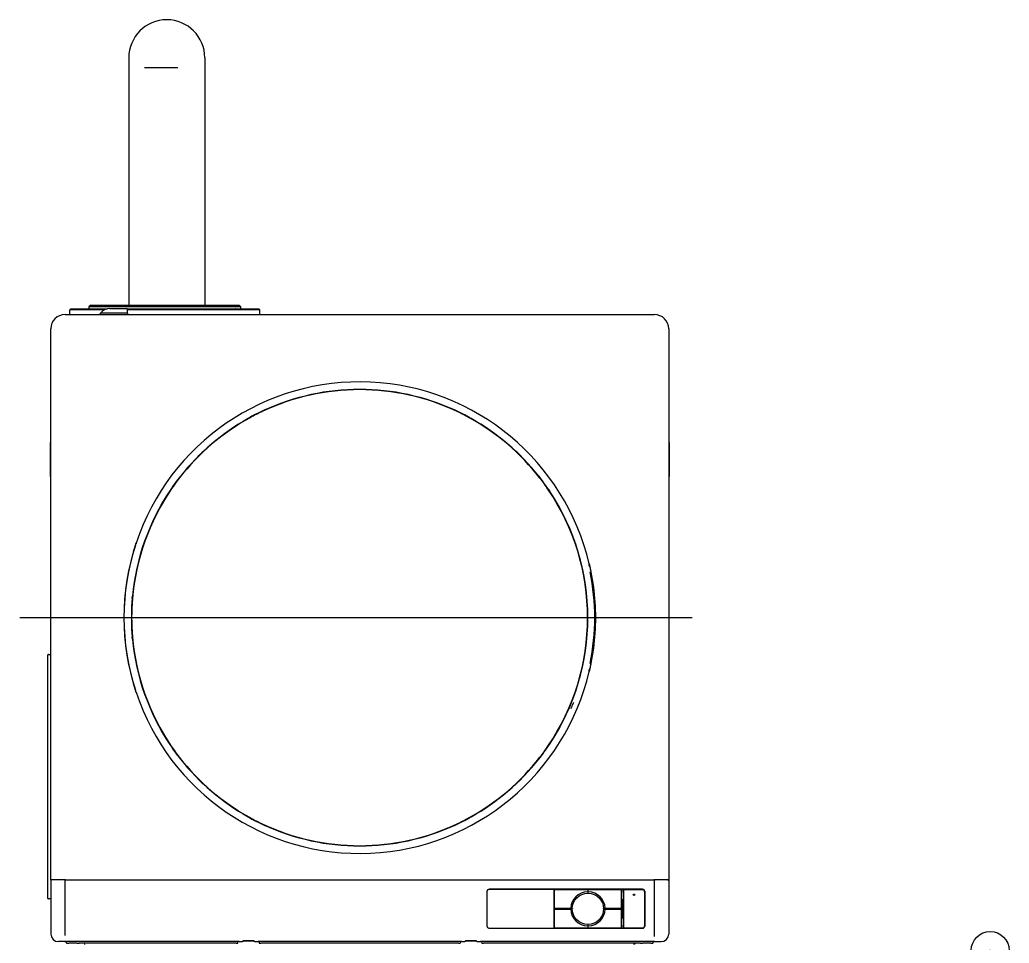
# Model space of a CAD drawing. Units: millimetres at full size, sheet at 1:50. Extents: x -31113 to 29332, y -20209 to 31249.
# Drawn here: x -25886 to -24845, y -4939 to -3968 of the extents above; entities that cross this region are included whole.
import ezdxf

# ---------------------------------------------------------------- set-up
doc = ezdxf.new("R2010")
doc.units = ezdxf.units.MM
doc.header["$LTSCALE"] = 50
doc.header["$PDMODE"] = 32
doc.header["$PDSIZE"] = 40
doc.layers.add('B-A_文字', color=7, linetype='Continuous', lineweight=25)
doc.layers.add('B-F_寸法・方位', color=7, linetype='Continuous', lineweight=25)

msp = doc.modelspace()

# ---------------------------------------------------------------- linework, layer by layer
at = {"layer": 'B-A_文字'}
for p, q in [((-25770.92, -4007.9), (-25770.92, -4267.9)), ((-25690.92, -4007.9), (-25690.92, -4267.9)), ((-25754.34, -4017.9), (-25719.41, -4017.9)), ((-25837.92, -4277.9), (-25217.92, -4277.9)), ((-25832.96, -4277.9), (-25832.92, -4272.9)), ((-25832.87, -4277.9), (-25832.92, -4272.9)), ((-25823.34, -4272.9), (-25832.48, -4272.9)), ((-25831.53, -4271.9), (-25822.39, -4271.9)), ((-25796.25, -4272.9), (-25823.34, -4272.9)), ((-25822.39, -4271.9), (-25793.48, -4271.9)), ((-25810.92, -4267.9), (-25812.92, -4269.9)), ((-25812.92, -4269.9), (-25812.92, -4270.76)), ((-25652.92, -4269.9), (-25812.92, -4269.9)), ((-25811.93, -4271.76), (-25807.36, -4271.8)), ((-25810.92, -4267.9), (-25654.92, -4267.9)), ((-25772.32, -4276.6), (-25800.56, -4276.6)), ((-25790.82, -4271.6), (-25773.32, -4271.6)), ((-25772.6, -4271.9), (-25643.45, -4271.9)), ((-25772.32, -4275.9), (-25772.32, -4272.6)), ((-25642.5, -4272.9), (-25772.32, -4272.9)), ((-25772.32, -4276.6), (-25772.32, -4275.9)), ((-25772.32, -4276.6), (-25772.32, -4277.9)), ((-25658.47, -4271.8), (-25653.91, -4271.76)), ((-25652.92, -4269.9), (-25654.92, -4267.9)), ((-25652.92, -4270.76), (-25652.92, -4269.9)), ((-25643.45, -4271.9), (-25634.3, -4271.9)), ((-25633.35, -4272.9), (-25642.5, -4272.9)), ((-25634.3, -4271.9), (-25633.92, -4271.9)), ((-25633.92, -4271.9), (-25632.92, -4272.9)), ((-25632.92, -4272.9), (-25633.35, -4272.9)), ((-25632.96, -4277.9), (-25632.92, -4272.9)), ((-25632.87, -4277.9), (-25632.92, -4272.9)), ((-25852.92, -4871.9), (-25852.92, -4292.9)), ((-25202.92, -4292.9), (-25202.92, -4871.9)), ((-25630.89, -4379.67), (-25630.88, -4379.71)), ((-25630.88, -4379.71), (-25630.49, -4379.88)), ((-25628.46, -4378.54), (-25628.43, -4378.61)), ((-25427.62, -4378.61), (-25427.59, -4378.54)), ((-25425.18, -4379.71), (-25425.57, -4379.88)), ((-25425.16, -4379.67), (-25425.18, -4379.71)), ((-25645.49, -4387.21), (-25645.45, -4387.28)), ((-25643.21, -4386.37), (-25643.12, -4385.95)), ((-25643.12, -4385.95), (-25643.14, -4385.91)), ((-25412.93, -4385.95), (-25412.91, -4385.91)), ((-25412.85, -4386.37), (-25412.93, -4385.95)), ((-25410.61, -4387.28), (-25410.56, -4387.21)), ((-25202.42, -4412.4), (-25202.42, -4416.4)), ((-25692.79, -4421.91), (-25698.16, -4427.14)), ((-25363.27, -4421.91), (-25357.89, -4427.14)), ((-25202.42, -4416.4), (-25202.42, -4444.4)), ((-25853.42, -4448.4), (-25853.42, -4444.4)), ((-25202.42, -4444.4), (-25202.42, -4448.4)), ((-25718.21, -4450.03), (-25718.18, -4450.05)), ((-25718.18, -4450.05), (-25717.75, -4450.03)), ((-25716.56, -4447.91), (-25716.49, -4447.96)), ((-25339.56, -4447.96), (-25339.49, -4447.91)), ((-25337.87, -4450.05), (-25338.3, -4450.03)), ((-25337.84, -4450.03), (-25337.87, -4450.05)), ((-25727.79, -4463.37), (-25727.72, -4463.42)), ((-25726.25, -4461.17), (-25726.29, -4461.14)), ((-25726.14, -4461.58), (-25726.25, -4461.17)), ((-25329.91, -4461.58), (-25329.8, -4461.17)), ((-25329.8, -4461.17), (-25329.76, -4461.14)), ((-25328.33, -4463.42), (-25328.26, -4463.37)), ((-25286.66, -4541.75), (-25286.66, -4541.63)), ((-25286.32, -4541.17), (-25286.33, -4541.11)), ((-25286.26, -4541.58), (-25286.26, -4541.56)), ((-25285.96, -4542.91), (-25285.8, -4543.49)), ((-25767.35, -4576.59), (-25767.06, -4576.59)), ((-25767.27, -4576.59), (-25767.05, -4574.15)), ((-25767.14, -4574.19), (-25767.05, -4574.15)), ((-25767.06, -4576.59), (-25766.98, -4576.51)), ((-25885.56, -4596.7), (-25178.22, -4596.7)), ((-25767.06, -4616.8), (-25767.35, -4616.8)), ((-25767.05, -4619.24), (-25767.27, -4616.8)), ((-25767.14, -4619.2), (-25767.05, -4619.24)), ((-25767.06, -4616.8), (-25766.98, -4616.88)), ((-25855.92, -4636.05), (-25855.92, -4635.9)), ((-25855.44, -4635.56), (-25852.92, -4635.42)), ((-25855.42, -4635.4), (-25852.92, -4635.4)), ((-25286.66, -4651.76), (-25286.65, -4651.62)), ((-25286.33, -4652.28), (-25286.32, -4652.23)), ((-25286.29, -4652), (-25286.32, -4652.23)), ((-25286.26, -4651.83), (-25286.26, -4651.81)), ((-25284.95, -4645.88), (-25285.01, -4646.19)), ((-25727.74, -4729.94), (-25727.79, -4730.02)), ((-25726.25, -4732.22), (-25726.29, -4732.25)), ((-25726.14, -4731.81), (-25726.25, -4732.22)), ((-25329.91, -4731.81), (-25329.8, -4732.22)), ((-25329.8, -4732.22), (-25329.76, -4732.25)), ((-25328.26, -4730.02), (-25328.33, -4729.98)), ((-25718.21, -4743.37), (-25718.18, -4743.34)), ((-25718.18, -4743.34), (-25717.75, -4743.36)), ((-25716.47, -4745.46), (-25716.56, -4745.48)), ((-25339.49, -4745.48), (-25339.56, -4745.43)), ((-25337.87, -4743.34), (-25338.3, -4743.36)), ((-25337.84, -4743.37), (-25337.87, -4743.34)), ((-25692.79, -4771.48), (-25698.16, -4766.25)), ((-25363.27, -4771.48), (-25357.89, -4766.25)), ((-25645.45, -4806.11), (-25645.49, -4806.18)), ((-25643.21, -4807.03), (-25643.12, -4807.45)), ((-25643.12, -4807.45), (-25643.14, -4807.48)), ((-25412.85, -4807.03), (-25412.93, -4807.45)), ((-25412.93, -4807.45), (-25412.91, -4807.48)), ((-25410.56, -4806.18), (-25410.61, -4806.11)), ((-25630.89, -4813.72), (-25630.88, -4813.68)), ((-25630.88, -4813.68), (-25630.49, -4813.51)), ((-25628.43, -4814.78), (-25628.46, -4814.86)), ((-25427.59, -4814.86), (-25427.62, -4814.78)), ((-25425.18, -4813.68), (-25425.57, -4813.51)), ((-25425.16, -4813.72), (-25425.18, -4813.68)), ((-25852.92, -4872.9), (-25852.92, -4871.9)), ((-25852.42, -4872.4), (-25852.92, -4872.9)), ((-25852.92, -4872.9), (-25852.92, -4929.4)), ((-25837.92, -4872.4), (-25852.42, -4872.4)), ((-25851.85, -4872.4), (-25852.21, -4872.4)), ((-25838.41, -4872.51), (-25851.85, -4872.4)), ((-25846.42, -4872.44), (-25846.42, -4872.4)), ((-25837.91, -4872.81), (-25837.93, -4872.93)), ((-25837.92, -4873.02), (-25837.92, -4873.01)), ((-25837.92, -4929.11), (-25837.92, -4873.02)), ((-25837.9, -4872.77), (-25837.91, -4872.81)), ((-25218.12, -4872.9), (-25837.72, -4872.9)), ((-25217.92, -4872.81), (-25217.93, -4872.77)), ((-25203.42, -4872.4), (-25217.92, -4872.4)), ((-25217.91, -4872.93), (-25217.92, -4872.81)), ((-25217.92, -4873.02), (-25217.92, -4873.01)), ((-25217.92, -4929.11), (-25217.92, -4873.02)), ((-25203.99, -4872.4), (-25217.42, -4872.51)), ((-25209.42, -4872.4), (-25209.42, -4872.44)), ((-25203.99, -4872.4), (-25203.62, -4872.4)), ((-25202.92, -4872.9), (-25203.42, -4872.4)), ((-25202.92, -4871.9), (-25202.92, -4872.9)), ((-25202.92, -4872.9), (-25202.92, -4929.4)), ((-25855.92, -4891.74), (-25855.92, -4891.25)), ((-25855.92, -4891.9), (-25855.92, -4891.74)), ((-25394.33, -4884.88), (-25394.33, -4920.9)), ((-25394.13, -4884.68), (-25394.13, -4921.1)), ((-25323.63, -4882.49), (-25391.94, -4882.49)), ((-25323.33, -4922.99), (-25323.33, -4882.79)), ((-25323.32, -4923.4), (-25323.32, -4882.38)), ((-25322.98, -4902.34), (-25322.98, -4882.99)), ((-25322.68, -4882.69), (-25288.34, -4882.69)), ((-25316.32, -4882.69), (-25316.32, -4882.39)), ((-25296.32, -4882.39), (-25296.32, -4882.69)), ((-25288.04, -4882.99), (-25288.04, -4884.6)), ((-25288.04, -4884.6), (-25288.04, -4886)), ((-25287.54, -4884.6), (-25287.54, -4882.99)), ((-25287.24, -4882.69), (-25252.91, -4882.69)), ((-25284.41, -4882.59), (-25286.82, -4882.59)), ((-25286.82, -4882.59), (-25286.82, -4882.69)), ((-25255.31, -4882.59), (-25283.06, -4882.59)), ((-25272.02, -4882.59), (-25272.02, -4882.49)), ((-25266.62, -4882.49), (-25266.34, -4882.4)), ((-25266.62, -4882.49), (-25266.62, -4882.59)), ((-25252.39, -4882.59), (-25253.96, -4882.59)), ((-25252.61, -4902.34), (-25252.61, -4882.99)), ((-25252.39, -4882.59), (-25252.39, -4882.94)), ((-25252.39, -4892.69), (-25252.39, -4882.94)), ((-25251.09, -4882.63), (-25252.09, -4882.63)), ((-25250.8, -4885.69), (-25250.8, -4892.69)), ((-25250.52, -4885.69), (-25250.8, -4885.69)), ((-25250.79, -4885.69), (-25250.79, -4882.93)), ((-25250.52, -4882.99), (-25250.52, -4922.79)), ((-25250.22, -4882.69), (-25230.48, -4882.69)), ((-25229.5, -4882.6), (-25229.5, -4882.74)), ((-25228.28, -4884.89), (-25228.28, -4920.89)), ((-25228.1, -4884.27), (-25228.1, -4884.64)), ((-25228.07, -4884.65), (-25228.07, -4921.12)), ((-25227.97, -4920.89), (-25227.97, -4884.89)), ((-25852.92, -4892.37), (-25855.44, -4892.24)), ((-25852.92, -4892.4), (-25855.42, -4892.4)), ((-25323.32, -4900.01), (-25322.98, -4900.01)), ((-25323.32, -4902.01), (-25322.98, -4902.01)), ((-25252.61, -4892.69), (-25252.39, -4892.69)), ((-25252.37, -4900.01), (-25252.61, -4900.01)), ((-25252.37, -4902.01), (-25252.61, -4902.01)), ((-25252.39, -4892.69), (-25252.37, -4892.69)), ((-25252.37, -4892.69), (-25252.37, -4913.09)), ((-25250.82, -4892.69), (-25250.8, -4892.69)), ((-25250.82, -4913.09), (-25250.82, -4892.69)), ((-25250.8, -4892.69), (-25250.52, -4892.69)), ((-25228.28, -4892.89), (-25228.07, -4892.89)), ((-25323.32, -4903.77), (-25322.98, -4903.77)), ((-25323.32, -4905.77), (-25322.98, -4905.77)), ((-25322.98, -4922.79), (-25322.98, -4903.44)), ((-25306.08, -4902.64), (-25322.68, -4902.64)), ((-25322.68, -4903.14), (-25306.08, -4903.14)), ((-25306.08, -4903.14), (-25304.68, -4903.14)), ((-25269.5, -4902.64), (-25270.9, -4902.64)), ((-25252.91, -4902.64), (-25269.5, -4902.64)), ((-25269.5, -4903.14), (-25252.91, -4903.14)), ((-25252.94, -4902.64), (-25252.94, -4903.14)), ((-25252.61, -4922.79), (-25252.61, -4903.44)), ((-25252.37, -4903.77), (-25252.61, -4903.77)), ((-25252.37, -4905.77), (-25252.61, -4905.77)), ((-25228.07, -4912.89), (-25228.28, -4912.89)), ((-25391.94, -4923.29), (-25323.63, -4923.29)), ((-25391.86, -4923.43), (-25230.52, -4923.43)), ((-25391.83, -4923.4), (-25323.32, -4923.4)), ((-25288.34, -4923.09), (-25322.68, -4923.09)), ((-25316.32, -4923.39), (-25316.32, -4923.09)), ((-25296.32, -4923.09), (-25296.32, -4923.39)), ((-25288.04, -4921.18), (-25288.04, -4922.79)), ((-25287.54, -4921.18), (-25287.54, -4919.78)), ((-25287.54, -4922.79), (-25287.54, -4921.18)), ((-25252.91, -4923.09), (-25287.24, -4923.09)), ((-25286.82, -4923.09), (-25286.82, -4923.19)), ((-25286.82, -4923.19), (-25284.41, -4923.19)), ((-25283.06, -4923.19), (-25255.31, -4923.19)), ((-25272.02, -4923.29), (-25272.29, -4923.38)), ((-25272.02, -4923.29), (-25272.02, -4923.19)), ((-25266.62, -4923.29), (-25272.02, -4923.29)), ((-25266.62, -4923.19), (-25266.62, -4923.29)), ((-25253.96, -4923.19), (-25252.39, -4923.19)), ((-25252.39, -4913.09), (-25252.61, -4913.09)), ((-25252.37, -4913.09), (-25252.39, -4913.09)), ((-25252.39, -4922.83), (-25252.39, -4913.09)), ((-25252.39, -4922.83), (-25252.39, -4923.19)), ((-25252.09, -4923.14), (-25251.09, -4923.14)), ((-25250.8, -4913.09), (-25250.82, -4913.09)), ((-25250.8, -4913.09), (-25250.8, -4920.09)), ((-25250.52, -4913.09), (-25250.8, -4913.09)), ((-25250.8, -4920.09), (-25250.52, -4920.09)), ((-25250.79, -4922.84), (-25250.79, -4920.09)), ((-25230.48, -4923.09), (-25250.22, -4923.09)), ((-25229.5, -4923.04), (-25229.5, -4923.17)), ((-25228.1, -4921.13), (-25228.1, -4921.51)), ((-25838.12, -4937.4), (-25844.92, -4937.4)), ((-25838.12, -4937.4), (-25838.03, -4937.32)), ((-25836.92, -4937.4), (-25838.12, -4937.4)), ((-25838.03, -4937.32), (-25837.95, -4937.03)), ((-25837.95, -4937.01), (-25837.95, -4936.96)), ((-25837.81, -4937.36), (-25836.14, -4937.39)), ((-25836.92, -4937.37), (-25836.92, -4937.4)), ((-25836.65, -4937.4), (-25836.92, -4937.4)), ((-25836.65, -4937.38), (-25836.62, -4938.19)), ((-25836.62, -4938.19), (-25836.53, -4938.99)), ((-25836.1, -4939.06), (-25836.53, -4938.99)), ((-25656.5, -4937.39), (-25836.13, -4937.39)), ((-25836.1, -4939.06), (-25834.1, -4939.08)), ((-25825.23, -4939.08), (-25834.1, -4939.08)), ((-25825.23, -4939.08), (-25823.24, -4939.06)), ((-25822.92, -4939.01), (-25823.24, -4939.06)), ((-25658.02, -4939.01), (-25822.92, -4939.01)), ((-25817.13, -4940.44), (-25817.65, -4939.01)), ((-25658.02, -4939.01), (-25656.53, -4939)), ((-25656.5, -4937.39), (-25656.13, -4937.22)), ((-25654.93, -4937.21), (-25656.43, -4937.24)), ((-25656.35, -4937.23), (-25656.35, -4937.23)), ((-25656.17, -4938.84), (-25656.15, -4938.82)), ((-25656.17, -4938.85), (-25656.17, -4938.84)), ((-25656.02, -4938.49), (-25656.01, -4937.89)), ((-25656.01, -4937.22), (-25656.01, -4937.89)), ((-25654.93, -4937.21), (-25651.83, -4937.21)), ((-25651.83, -4937.21), (-25651.33, -4937.2)), ((-25651.17, -4937.18), (-25650.92, -4937.09)), ((-25639.18, -4936.9), (-25650.66, -4936.9)), ((-25649.47, -4936.14), (-25640.37, -4936.14)), ((-25638.92, -4937.09), (-25638.66, -4937.18)), ((-25638.51, -4937.2), (-25638.01, -4937.21)), ((-25638.01, -4937.21), (-25634.91, -4937.21)), ((-25633.41, -4937.24), (-25634.91, -4937.21)), ((-25633.82, -4937.89), (-25633.83, -4937.22)), ((-25633.82, -4937.89), (-25633.81, -4938.49)), ((-25633.71, -4937.22), (-25633.33, -4937.39)), ((-25633.68, -4938.82), (-25633.67, -4938.84)), ((-25633.67, -4938.84), (-25633.66, -4938.85)), ((-25633.49, -4937.23), (-25633.49, -4937.23)), ((-25422.5, -4937.39), (-25633.33, -4937.39)), ((-25633.3, -4939), (-25631.81, -4939.01)), ((-25424.02, -4939.01), (-25631.81, -4939.01)), ((-25424.02, -4939.01), (-25422.53, -4939)), ((-25422.5, -4937.39), (-25422.13, -4937.22)), ((-25420.93, -4937.21), (-25422.43, -4937.24)), ((-25422.35, -4937.23), (-25422.35, -4937.23)), ((-25422.17, -4938.84), (-25422.15, -4938.82)), ((-25422.17, -4938.85), (-25422.17, -4938.84)), ((-25422.02, -4938.49), (-25422.01, -4937.89)), ((-25422.01, -4937.22), (-25422.01, -4937.89)), ((-25420.93, -4937.21), (-25417.83, -4937.21)), ((-25417.83, -4937.21), (-25417.33, -4937.2)), ((-25417.17, -4937.18), (-25416.92, -4937.09)), ((-25405.18, -4936.9), (-25416.66, -4936.9)), ((-25415.47, -4936.14), (-25406.37, -4936.14)), ((-25404.92, -4937.09), (-25404.66, -4937.18)), ((-25404.51, -4937.2), (-25404.01, -4937.21)), ((-25404.01, -4937.21), (-25400.91, -4937.21)), ((-25399.41, -4937.24), (-25400.91, -4937.21)), ((-25399.82, -4937.89), (-25399.83, -4937.22)), ((-25399.82, -4937.89), (-25399.81, -4938.49)), ((-25399.71, -4937.22), (-25399.33, -4937.39)), ((-25399.68, -4938.82), (-25399.67, -4938.84)), ((-25399.67, -4938.84), (-25399.66, -4938.85)), ((-25399.49, -4937.23), (-25399.49, -4937.23)), ((-25219.7, -4937.39), (-25399.33, -4937.39)), ((-25399.3, -4939), (-25397.81, -4939.01)), ((-25232.6, -4939.06), (-25230.6, -4939.08)), ((-25221.73, -4939.08), (-25230.6, -4939.08)), ((-25221.73, -4939.08), (-25219.74, -4939.06)), ((-25219.3, -4938.99), (-25219.74, -4939.06)), ((-25219.7, -4937.39), (-25218.02, -4937.36)), ((-25219.3, -4938.99), (-25219.22, -4938.19)), ((-25219.22, -4938.19), (-25219.19, -4937.38)), ((-25218.92, -4937.4), (-25219.19, -4937.4)), ((-25217.88, -4937.03), (-25217.81, -4937.32)), ((-25217.71, -4937.4), (-25217.81, -4937.32)), ((-25217.71, -4937.4), (-25210.92, -4937.4))]:
    msp.add_line(p, q, dxfattribs=at)
for points in [[(-25832.48, -4272.9), (-25832.92, -4272.9), (-25831.92, -4271.9), (-25831.53, -4271.9)], [(-25801.4, -4277.94), (-25801.08, -4277.38), (-25800.56, -4276.6)], [(-25800.56, -4276.6), (-25800.54, -4276.56), (-25800.51, -4276.53), (-25800.51, -4276.52), (-25800.48, -4276.48), (-25800.45, -4276.44), (-25800.41, -4276.39), (-25800.38, -4276.34), (-25800.34, -4276.3), (-25800.3, -4276.25), (-25800.27, -4276.2), (-25800.23, -4276.15), (-25800.19, -4276.11), (-25800.16, -4276.06), (-25800.12, -4276.02), (-25800.09, -4275.98), (-25800.05, -4275.94), (-25800.02, -4275.9)], [(-25628.43, -4378.61), (-25630.59, -4379.62), (-25630.76, -4379.7)], [(-25427.62, -4378.61), (-25425.46, -4379.62), (-25425.29, -4379.7)], [(-25643.17, -4386.03), (-25643.36, -4386.13), (-25645.45, -4387.28)], [(-25412.88, -4386.03), (-25412.69, -4386.13), (-25410.61, -4387.28)], [(-25853.42, -4444.4), (-25853.42, -4416.4), (-25853.42, -4412.4)], [(-25692.79, -4421.91), (-25693.28, -4422.38), (-25693.88, -4422.96), (-25694.54, -4423.59), (-25695.21, -4424.24), (-25695.9, -4424.9), (-25696.6, -4425.6), (-25697.35, -4426.34), (-25698.16, -4427.14)], [(-25357.89, -4427.14), (-25358.38, -4426.66), (-25358.96, -4426.08), (-25359.61, -4425.43), (-25360.28, -4424.78), (-25360.96, -4424.12), (-25361.68, -4423.43), (-25362.44, -4422.7), (-25363.27, -4421.91)], [(-25339.56, -4447.96), (-25338.09, -4449.84), (-25337.97, -4449.99)], [(-25329.78, -4461.26), (-25329.67, -4461.44), (-25328.33, -4463.42)], [(-25286.66, -4541.63), (-25286.55, -4541.28), (-25286.44, -4540.92)], [(-25286.44, -4540.92), (-25286.44, -4540.89), (-25286.44, -4540.86), (-25286.45, -4540.81), (-25286.46, -4540.76), (-25286.47, -4540.71), (-25286.48, -4540.65), (-25286.49, -4540.6), (-25286.5, -4540.54), (-25286.51, -4540.49), (-25286.52, -4540.44), (-25286.54, -4540.38), (-25286.55, -4540.32), (-25286.56, -4540.27), (-25286.57, -4540.21), (-25286.58, -4540.16), (-25286.6, -4540.11)], [(-25286.57, -4540.1), (-25286.55, -4540.17), (-25286.54, -4540.23), (-25286.52, -4540.3), (-25286.51, -4540.36), (-25286.49, -4540.43), (-25286.48, -4540.5), (-25286.46, -4540.57), (-25286.44, -4540.64), (-25286.43, -4540.71), (-25286.41, -4540.78), (-25286.4, -4540.85), (-25286.38, -4540.91), (-25286.37, -4540.98), (-25286.35, -4541.04), (-25286.34, -4541.1), (-25286.32, -4541.17)], [(-25286.33, -4541.12), (-25286.34, -4541.11), (-25286.34, -4541.1), (-25286.34, -4541.11), (-25286.33, -4541.11), (-25286.33, -4541.11)], [(-25286.21, -4542.04), (-25286.22, -4542.01), (-25286.23, -4541.98), (-25286.23, -4541.95), (-25286.24, -4541.92), (-25286.24, -4541.89), (-25286.25, -4541.86), (-25286.26, -4541.84), (-25286.26, -4541.81), (-25286.27, -4541.78), (-25286.27, -4541.76), (-25286.28, -4541.73), (-25286.28, -4541.71), (-25286.29, -4541.68), (-25286.3, -4541.66), (-25286.3, -4541.63), (-25286.31, -4541.61), (-25286.31, -4541.59), (-25286.32, -4541.56), (-25286.32, -4541.54), (-25286.32, -4541.52), (-25286.33, -4541.5), (-25286.33, -4541.49), (-25286.33, -4541.48), (-25286.34, -4541.47)], [(-25286.33, -4541.11), (-25286.33, -4541.12), (-25286.33, -4541.12), (-25286.33, -4541.13), (-25286.33, -4541.13), (-25286.33, -4541.14), (-25286.33, -4541.15), (-25286.33, -4541.16), (-25286.32, -4541.16), (-25286.32, -4541.17), (-25286.32, -4541.18), (-25286.32, -4541.19), (-25286.32, -4541.2), (-25286.32, -4541.21), (-25286.32, -4541.22), (-25286.32, -4541.23), (-25286.32, -4541.24)], [(-25286.32, -4541.17), (-25286.31, -4541.22), (-25286.31, -4541.28), (-25286.3, -4541.33), (-25286.29, -4541.38), (-25286.29, -4541.43), (-25286.3, -4541.48), (-25286.3, -4541.53), (-25286.31, -4541.57)], [(-25285.86, -4543.21), (-25285.91, -4543.01), (-25285.96, -4542.8), (-25286.01, -4542.59), (-25286.07, -4542.39), (-25286.13, -4542.22), (-25286.18, -4542.08), (-25286.2, -4542.04), (-25286.24, -4541.96), (-25286.31, -4541.84)], [(-25286.26, -4541.58), (-25286.24, -4541.67), (-25286.21, -4541.77), (-25286.17, -4541.9), (-25286.14, -4542.03), (-25286.1, -4542.18), (-25286.06, -4542.34), (-25286.02, -4542.5), (-25285.98, -4542.68), (-25285.94, -4542.86), (-25285.9, -4543.02), (-25285.88, -4543.13), (-25285.87, -4543.18)], [(-25285.8, -4543.49), (-25285.74, -4543.79), (-25285.67, -4544.06), (-25285.67, -4544.08), (-25285.61, -4544.37), (-25285.54, -4544.68), (-25285.48, -4544.99), (-25285.41, -4545.31), (-25285.34, -4545.64), (-25285.27, -4545.97), (-25285.2, -4546.29), (-25285.13, -4546.62), (-25285.07, -4546.94), (-25285, -4547.27), (-25284.94, -4547.59), (-25284.87, -4547.92), (-25284.8, -4548.25), (-25284.74, -4548.57)], [(-25284.74, -4548.57), (-25284.03, -4552.54), (-25283.35, -4556.52), (-25282.71, -4560.5), (-25282.12, -4564.5), (-25281.62, -4568.5), (-25281.19, -4572.51), (-25280.84, -4576.54), (-25280.55, -4580.56), (-25280.32, -4584.59), (-25280.16, -4588.63), (-25280.06, -4592.66), (-25280.03, -4596.7), (-25280.06, -4600.73), (-25280.16, -4604.77), (-25280.32, -4608.8), (-25280.55, -4612.83), (-25280.84, -4616.86), (-25281.19, -4620.88), (-25281.62, -4624.89), (-25282.12, -4628.9), (-25282.71, -4632.89), (-25283.35, -4636.87), (-25284.03, -4640.85), (-25284.74, -4644.83)], [(-25855.92, -4891.25), (-25855.92, -4636.54), (-25855.92, -4636.05)], [(-25286.44, -4652.47), (-25286.55, -4652.12), (-25286.66, -4651.76)], [(-25286.32, -4652.23), (-25286.34, -4652.29), (-25286.35, -4652.35), (-25286.37, -4652.41), (-25286.38, -4652.48), (-25286.4, -4652.55), (-25286.41, -4652.62), (-25286.43, -4652.69), (-25286.44, -4652.76), (-25286.46, -4652.83), (-25286.48, -4652.89), (-25286.49, -4652.96), (-25286.51, -4653.03), (-25286.52, -4653.1), (-25286.54, -4653.16), (-25286.55, -4653.22), (-25286.57, -4653.29)], [(-25286.54, -4653.05), (-25286.54, -4653.02), (-25286.53, -4652.98), (-25286.52, -4652.94), (-25286.51, -4652.9), (-25286.5, -4652.86), (-25286.49, -4652.81), (-25286.49, -4652.77), (-25286.48, -4652.73), (-25286.47, -4652.69), (-25286.46, -4652.65), (-25286.46, -4652.61), (-25286.45, -4652.58), (-25286.44, -4652.54), (-25286.44, -4652.52), (-25286.44, -4652.51), (-25286.44, -4652.49), (-25286.44, -4652.47)], [(-25286.33, -4651.9), (-25286.33, -4651.89), (-25286.32, -4651.85), (-25286.31, -4651.81), (-25286.3, -4651.77), (-25286.29, -4651.72), (-25286.28, -4651.67), (-25286.27, -4651.62), (-25286.26, -4651.57), (-25286.25, -4651.52), (-25286.24, -4651.47), (-25286.23, -4651.41), (-25286.21, -4651.36)], [(-25286.31, -4651.56), (-25286.25, -4651.44), (-25286.2, -4651.32), (-25286.14, -4651.17), (-25286.09, -4650.98), (-25286.03, -4650.75), (-25285.97, -4650.5), (-25285.91, -4650.26), (-25285.86, -4650.02)], [(-25286.29, -4652), (-25286.3, -4651.97), (-25286.3, -4651.93), (-25286.3, -4651.93), (-25286.3, -4651.9), (-25286.3, -4651.87), (-25286.3, -4651.85), (-25286.3, -4651.83), (-25286.31, -4651.81), (-25286.31, -4651.8)], [(-25285.87, -4650.22), (-25285.88, -4650.26), (-25285.9, -4650.38), (-25285.94, -4650.54), (-25285.98, -4650.71), (-25286.02, -4650.89), (-25286.06, -4651.06), (-25286.1, -4651.21), (-25286.13, -4651.33), (-25286.14, -4651.36), (-25286.17, -4651.5), (-25286.21, -4651.62), (-25286.24, -4651.73), (-25286.26, -4651.81)], [(-25284.74, -4644.83), (-25284.8, -4645.15), (-25284.87, -4645.47), (-25284.93, -4645.8), (-25285, -4646.12), (-25285.07, -4646.45), (-25285.13, -4646.78), (-25285.2, -4647.1), (-25285.27, -4647.43), (-25285.34, -4647.75), (-25285.41, -4648.08), (-25285.48, -4648.4), (-25285.54, -4648.72), (-25285.61, -4649.02), (-25285.67, -4649.32), (-25285.68, -4649.33), (-25285.74, -4649.61), (-25285.8, -4649.9)], [(-25305.86, -4692.51), (-25305.88, -4692.5), (-25305.91, -4692.49), (-25305.93, -4692.48)], [(-25303.18, -4686.04), (-25303.38, -4686.54), (-25303.56, -4686.99), (-25303.58, -4687.02), (-25303.77, -4687.51), (-25303.98, -4688.01), (-25304.19, -4688.53), (-25304.41, -4689.06), (-25304.63, -4689.6), (-25304.86, -4690.15), (-25305.09, -4690.7), (-25305.34, -4691.28), (-25305.35, -4691.31), (-25305.59, -4691.87), (-25305.86, -4692.51)], [(-25727.74, -4729.94), (-25726.4, -4731.93), (-25726.28, -4732.11)], [(-25718.09, -4743.38), (-25717.94, -4743.57), (-25716.47, -4745.46)], [(-25698.16, -4766.25), (-25697.68, -4766.73), (-25697.09, -4767.32), (-25696.44, -4767.96), (-25695.77, -4768.61), (-25695.09, -4769.28), (-25694.37, -4769.96), (-25693.61, -4770.69), (-25692.79, -4771.48)], [(-25363.27, -4771.48), (-25362.77, -4771.01), (-25362.17, -4770.44), (-25361.51, -4769.81), (-25360.84, -4769.16), (-25360.15, -4768.49), (-25359.45, -4767.79), (-25358.7, -4767.05), (-25357.89, -4766.25)], [(-25643.17, -4807.37), (-25643.36, -4807.27), (-25645.45, -4806.11)], [(-25412.88, -4807.37), (-25412.69, -4807.27), (-25410.61, -4806.11)], [(-25628.43, -4814.78), (-25630.59, -4813.77), (-25630.76, -4813.69)], [(-25427.62, -4814.78), (-25425.46, -4813.77), (-25425.29, -4813.69)], [(-25837.63, -4872.44), (-25837.92, -4872.44), (-25843.71, -4872.47)], [(-25838.41, -4872.51), (-25838.4, -4872.51), (-25838.39, -4872.51)], [(-25838.39, -4872.51), (-25838.36, -4872.52), (-25838.34, -4872.52), (-25838.32, -4872.52), (-25838.29, -4872.53), (-25838.27, -4872.53), (-25838.24, -4872.54), (-25838.22, -4872.55), (-25838.19, -4872.56), (-25838.18, -4872.57), (-25838.17, -4872.58), (-25838.15, -4872.59), (-25838.12, -4872.61), (-25838.1, -4872.62), (-25838.08, -4872.64), (-25838.06, -4872.66), (-25838.05, -4872.68), (-25838.03, -4872.7), (-25838.01, -4872.72), (-25838, -4872.74), (-25837.99, -4872.76), (-25837.97, -4872.78), (-25837.96, -4872.81), (-25837.95, -4872.83), (-25837.94, -4872.85), (-25837.94, -4872.87), (-25837.93, -4872.89), (-25837.93, -4872.92), (-25837.92, -4872.94), (-25837.92, -4872.96), (-25837.92, -4872.99), (-25837.92, -4873.01)], [(-25837.42, -4872.4), (-25837.73, -4872.5), (-25837.92, -4872.89)], [(-25217.92, -4872.89), (-25218.1, -4872.5), (-25218.41, -4872.4)], [(-25212.13, -4872.47), (-25217.92, -4872.44), (-25218.21, -4872.44)], [(-25217.45, -4872.51), (-25217.47, -4872.52), (-25217.49, -4872.52), (-25217.52, -4872.52), (-25217.54, -4872.53), (-25217.57, -4872.53), (-25217.59, -4872.54), (-25217.62, -4872.55), (-25217.64, -4872.56), (-25217.65, -4872.57), (-25217.66, -4872.58), (-25217.69, -4872.59), (-25217.71, -4872.61), (-25217.73, -4872.62), (-25217.75, -4872.64), (-25217.77, -4872.66), (-25217.79, -4872.68), (-25217.8, -4872.7), (-25217.82, -4872.72), (-25217.84, -4872.74), (-25217.85, -4872.76), (-25217.86, -4872.78), (-25217.87, -4872.81), (-25217.88, -4872.83), (-25217.89, -4872.85), (-25217.9, -4872.87), (-25217.9, -4872.89), (-25217.91, -4872.92), (-25217.91, -4872.94), (-25217.91, -4872.96), (-25217.91, -4872.99), (-25217.92, -4873.01)], [(-25217.42, -4872.51), (-25217.43, -4872.51), (-25217.45, -4872.51)], [(-25230.52, -4882.34), (-25391.86, -4882.34), (-25393.63, -4883.08), (-25394.36, -4884.84), (-25394.36, -4920.93)], [(-25323.32, -4882.38), (-25391.83, -4882.38), (-25393.59, -4883.11), (-25394.33, -4884.88)], [(-25391.94, -4882.49), (-25393.49, -4883.13), (-25394.13, -4884.68)], [(-25323.33, -4882.79), (-25323.42, -4882.58), (-25323.63, -4882.49)], [(-25266.62, -4882.49), (-25272.02, -4882.49), (-25272.29, -4882.4), (-25272.79, -4882.39), (-25323.32, -4882.39)], [(-25288.04, -4886), (-25288.04, -4886.03), (-25288.04, -4886.07), (-25288.05, -4886.1), (-25288.05, -4886.14), (-25288.05, -4886.17), (-25288.06, -4886.2), (-25288.06, -4886.23), (-25288.07, -4886.26), (-25288.08, -4886.29), (-25288.09, -4886.32), (-25288.1, -4886.35), (-25288.11, -4886.38), (-25288.12, -4886.41), (-25288.13, -4886.43), (-25288.15, -4886.46), (-25288.16, -4886.48), (-25288.18, -4886.5), (-25288.19, -4886.52), (-25288.2, -4886.53), (-25288.22, -4886.54), (-25288.24, -4886.56), (-25288.26, -4886.58), (-25288.29, -4886.59), (-25288.31, -4886.6), (-25288.33, -4886.6)], [(-25287.44, -4886.43), (-25287.46, -4886.39), (-25287.48, -4886.34), (-25287.5, -4886.29), (-25287.52, -4886.24), (-25287.53, -4886.18), (-25287.53, -4886.12), (-25287.53, -4886.12), (-25287.54, -4886.06), (-25287.54, -4886), (-25287.54, -4884.6)], [(-25230.52, -4882.39), (-25265.84, -4882.39), (-25266.34, -4882.4)], [(-25252.09, -4882.63), (-25252.31, -4882.72), (-25252.39, -4882.86)], [(-25250.79, -4882.93), (-25250.88, -4882.72), (-25251.09, -4882.63)], [(-25228.28, -4885.04), (-25228.26, -4885.05), (-25228.02, -4885.2)], [(-25304.08, -4902.34), (-25304.08, -4902.37), (-25304.09, -4902.39), (-25304.09, -4902.4), (-25304.11, -4902.43), (-25304.13, -4902.45), (-25304.15, -4902.48), (-25304.17, -4902.5), (-25304.2, -4902.52), (-25304.23, -4902.54), (-25304.26, -4902.55), (-25304.3, -4902.57), (-25304.33, -4902.58), (-25304.37, -4902.59), (-25304.4, -4902.6), (-25304.44, -4902.61), (-25304.48, -4902.62), (-25304.52, -4902.62), (-25304.56, -4902.63), (-25304.6, -4902.63), (-25304.64, -4902.64), (-25304.68, -4902.64), (-25306.08, -4902.64)], [(-25271.43, -4902.48), (-25271.45, -4902.46), (-25271.46, -4902.44), (-25271.48, -4902.41), (-25271.49, -4902.39), (-25271.5, -4902.37), (-25271.5, -4902.34)], [(-25270.9, -4902.64), (-25270.94, -4902.64), (-25270.97, -4902.63), (-25271, -4902.63), (-25271.04, -4902.63), (-25271.07, -4902.62), (-25271.1, -4902.62), (-25271.13, -4902.61), (-25271.16, -4902.61), (-25271.19, -4902.6), (-25271.22, -4902.59), (-25271.25, -4902.58), (-25271.28, -4902.57), (-25271.31, -4902.56), (-25271.33, -4902.54), (-25271.36, -4902.53), (-25271.38, -4902.52), (-25271.4, -4902.5), (-25271.43, -4902.48)], [(-25271.5, -4903.43), (-25271.49, -4903.4), (-25271.49, -4903.38), (-25271.48, -4903.37), (-25271.47, -4903.35), (-25271.45, -4903.32), (-25271.43, -4903.3), (-25271.4, -4903.28), (-25271.38, -4903.26), (-25271.35, -4903.24), (-25271.31, -4903.22), (-25271.28, -4903.21), (-25271.25, -4903.19), (-25271.21, -4903.18), (-25271.17, -4903.17), (-25271.14, -4903.16), (-25271.1, -4903.16), (-25271.06, -4903.15), (-25271.02, -4903.15), (-25270.98, -4903.14), (-25270.94, -4903.14), (-25270.9, -4903.14), (-25269.5, -4903.14)], [(-25394.36, -4920.93), (-25393.63, -4922.7), (-25391.86, -4923.43)], [(-25394.33, -4920.9), (-25393.59, -4922.66), (-25391.83, -4923.4)], [(-25394.13, -4921.1), (-25393.49, -4922.65), (-25391.94, -4923.29)], [(-25323.63, -4923.29), (-25323.42, -4923.2), (-25323.33, -4922.99)], [(-25323.32, -4923.39), (-25272.79, -4923.39), (-25272.29, -4923.38)], [(-25288.33, -4919.18), (-25288.3, -4919.18), (-25288.28, -4919.19), (-25288.27, -4919.19), (-25288.25, -4919.21), (-25288.22, -4919.23), (-25288.2, -4919.25), (-25288.18, -4919.27), (-25288.16, -4919.3), (-25288.14, -4919.33), (-25288.12, -4919.36), (-25288.11, -4919.4), (-25288.09, -4919.43), (-25288.08, -4919.47), (-25288.07, -4919.5), (-25288.06, -4919.54), (-25288.06, -4919.58), (-25288.05, -4919.62), (-25288.05, -4919.66), (-25288.04, -4919.7), (-25288.04, -4919.74), (-25288.04, -4919.78), (-25288.04, -4921.18)], [(-25287.54, -4919.78), (-25287.54, -4919.72), (-25287.53, -4919.66), (-25287.53, -4919.66), (-25287.53, -4919.6), (-25287.52, -4919.55), (-25287.51, -4919.5), (-25287.49, -4919.46), (-25287.47, -4919.41), (-25287.46, -4919.38)], [(-25266.62, -4923.29), (-25266.34, -4923.38), (-25265.84, -4923.39), (-25230.52, -4923.39)], [(-25252.39, -4922.92), (-25252.31, -4923.05), (-25252.09, -4923.14)], [(-25251.09, -4923.14), (-25250.88, -4923.05), (-25250.79, -4922.84)], [(-25228.02, -4920.58), (-25228.26, -4920.73), (-25228.28, -4920.74)], [(-25852.92, -4929.4), (-25852.31, -4932.46), (-25850.57, -4935.05), (-25847.98, -4936.79), (-25844.92, -4937.4)], [(-25837.92, -4931.12), (-25837.92, -4930.96), (-25837.92, -4930.75), (-25837.92, -4930.51), (-25837.92, -4930.26), (-25837.92, -4930), (-25837.92, -4929.73), (-25837.92, -4929.43), (-25837.92, -4929.11)], [(-25217.91, -4932.02), (-25217.91, -4931.68), (-25217.91, -4931.33), (-25217.92, -4930.98), (-25217.92, -4930.62), (-25217.92, -4930.25), (-25217.92, -4929.88), (-25217.92, -4929.5), (-25217.92, -4929.11)], [(-25210.92, -4937.4), (-25207.85, -4936.79), (-25205.26, -4935.05), (-25203.53, -4932.46), (-25202.92, -4929.4)], [(-25838, -4937.22), (-25837.99, -4937.25), (-25837.97, -4937.28), (-25837.81, -4937.36)], [(-25837.95, -4937.03), (-25837.95, -4937.03), (-25837.95, -4937.01)], [(-25656.53, -4939), (-25656.48, -4938.99), (-25656.42, -4938.98), (-25656.37, -4938.97), (-25656.32, -4938.95), (-25656.28, -4938.93), (-25656.25, -4938.9), (-25656.22, -4938.87), (-25656.19, -4938.83)], [(-25651.17, -4937.18), (-25651.23, -4937.19), (-25651.33, -4937.2)], [(-25650.92, -4937.09), (-25650.98, -4937.11), (-25651.08, -4937.12)], [(-25650.92, -4937.09), (-25650.87, -4937.07), (-25650.83, -4937.05), (-25650.78, -4937.02), (-25650.74, -4936.99), (-25650.71, -4936.96), (-25650.68, -4936.93), (-25650.65, -4936.9), (-25650.63, -4936.86), (-25650.61, -4936.83), (-25650.59, -4936.79), (-25650.57, -4936.75), (-25650.55, -4936.71), (-25650.54, -4936.67), (-25650.53, -4936.63), (-25650.52, -4936.59), (-25650.51, -4936.54), (-25650.5, -4936.5), (-25650.49, -4936.45), (-25650.48, -4936.4), (-25650.47, -4936.35)], [(-25650.51, -4936.45), (-25650.5, -4936.45), (-25650.47, -4936.42), (-25650.44, -4936.4), (-25650.4, -4936.37), (-25650.36, -4936.35), (-25650.32, -4936.33), (-25650.27, -4936.31), (-25650.23, -4936.29), (-25650.18, -4936.27), (-25650.13, -4936.25), (-25650.08, -4936.24), (-25650.03, -4936.22), (-25649.99, -4936.21), (-25649.94, -4936.19), (-25649.89, -4936.18), (-25649.84, -4936.17), (-25649.79, -4936.17), (-25649.74, -4936.16), (-25649.69, -4936.16), (-25649.65, -4936.15), (-25649.6, -4936.15), (-25649.55, -4936.15), (-25649.51, -4936.15), (-25649.47, -4936.15)], [(-25640.37, -4936.15), (-25640.33, -4936.15), (-25640.28, -4936.15), (-25640.24, -4936.15), (-25640.19, -4936.15), (-25640.14, -4936.15), (-25640.1, -4936.16), (-25640.05, -4936.17), (-25640, -4936.17), (-25639.95, -4936.18), (-25639.9, -4936.19), (-25639.85, -4936.21), (-25639.81, -4936.22), (-25639.76, -4936.24), (-25639.71, -4936.25), (-25639.66, -4936.27), (-25639.61, -4936.29), (-25639.56, -4936.31), (-25639.52, -4936.33), (-25639.47, -4936.35), (-25639.43, -4936.38), (-25639.39, -4936.4), (-25639.36, -4936.43), (-25639.33, -4936.46), (-25639.32, -4936.46)], [(-25639.36, -4936.35), (-25639.35, -4936.4), (-25639.35, -4936.44), (-25639.34, -4936.49), (-25639.33, -4936.54), (-25639.32, -4936.59), (-25639.31, -4936.63), (-25639.29, -4936.67), (-25639.28, -4936.71), (-25639.27, -4936.75), (-25639.25, -4936.79), (-25639.23, -4936.83), (-25639.2, -4936.87), (-25639.17, -4936.91), (-25639.14, -4936.94), (-25639.11, -4936.98), (-25639.07, -4937.01), (-25639.03, -4937.04), (-25638.99, -4937.06), (-25638.95, -4937.08), (-25638.92, -4937.09)], [(-25638.92, -4937.09), (-25638.86, -4937.11), (-25638.76, -4937.12)], [(-25638.66, -4937.18), (-25638.6, -4937.19), (-25638.51, -4937.2)], [(-25633.64, -4938.83), (-25633.61, -4938.87), (-25633.58, -4938.9), (-25633.55, -4938.93), (-25633.51, -4938.95), (-25633.46, -4938.97), (-25633.41, -4938.98), (-25633.36, -4938.99), (-25633.3, -4939)], [(-25422.53, -4939), (-25422.48, -4938.99), (-25422.42, -4938.98), (-25422.37, -4938.97), (-25422.32, -4938.95), (-25422.28, -4938.93), (-25422.25, -4938.9), (-25422.22, -4938.87), (-25422.19, -4938.83)], [(-25417.17, -4937.18), (-25417.23, -4937.19), (-25417.33, -4937.2)], [(-25416.92, -4937.09), (-25416.98, -4937.11), (-25417.08, -4937.12)], [(-25416.92, -4937.09), (-25416.87, -4937.07), (-25416.83, -4937.05), (-25416.78, -4937.02), (-25416.74, -4936.99), (-25416.71, -4936.96), (-25416.68, -4936.93), (-25416.65, -4936.9), (-25416.63, -4936.86), (-25416.61, -4936.83), (-25416.59, -4936.79), (-25416.57, -4936.75), (-25416.55, -4936.71), (-25416.54, -4936.67), (-25416.53, -4936.63), (-25416.52, -4936.59), (-25416.51, -4936.54), (-25416.5, -4936.5), (-25416.49, -4936.45), (-25416.48, -4936.4), (-25416.47, -4936.35)], [(-25416.51, -4936.45), (-25416.5, -4936.45), (-25416.47, -4936.42), (-25416.44, -4936.4), (-25416.4, -4936.37), (-25416.36, -4936.35), (-25416.32, -4936.33), (-25416.27, -4936.31), (-25416.23, -4936.29), (-25416.18, -4936.27), (-25416.13, -4936.25), (-25416.08, -4936.24), (-25416.03, -4936.22), (-25415.99, -4936.21), (-25415.94, -4936.19), (-25415.89, -4936.18), (-25415.84, -4936.17), (-25415.79, -4936.17), (-25415.74, -4936.16), (-25415.69, -4936.16), (-25415.65, -4936.15), (-25415.6, -4936.15), (-25415.55, -4936.15), (-25415.51, -4936.15), (-25415.47, -4936.15)], [(-25406.37, -4936.15), (-25406.33, -4936.15), (-25406.28, -4936.15), (-25406.24, -4936.15), (-25406.19, -4936.15), (-25406.14, -4936.15), (-25406.1, -4936.16), (-25406.05, -4936.17), (-25406, -4936.17), (-25405.95, -4936.18), (-25405.9, -4936.19), (-25405.85, -4936.21), (-25405.81, -4936.22), (-25405.76, -4936.24), (-25405.71, -4936.25), (-25405.66, -4936.27), (-25405.61, -4936.29), (-25405.56, -4936.31), (-25405.52, -4936.33), (-25405.47, -4936.35), (-25405.43, -4936.38), (-25405.39, -4936.4), (-25405.36, -4936.43), (-25405.33, -4936.46), (-25405.32, -4936.46)], [(-25405.36, -4936.35), (-25405.35, -4936.4), (-25405.35, -4936.44), (-25405.34, -4936.49), (-25405.33, -4936.54), (-25405.32, -4936.59), (-25405.31, -4936.63), (-25405.29, -4936.67), (-25405.28, -4936.71), (-25405.27, -4936.75), (-25405.25, -4936.79), (-25405.23, -4936.83), (-25405.2, -4936.87), (-25405.17, -4936.91), (-25405.14, -4936.94), (-25405.11, -4936.98), (-25405.07, -4937.01), (-25405.03, -4937.04), (-25404.99, -4937.06), (-25404.95, -4937.08), (-25404.92, -4937.09)], [(-25404.92, -4937.09), (-25404.86, -4937.11), (-25404.76, -4937.12)], [(-25404.66, -4937.18), (-25404.6, -4937.19), (-25404.51, -4937.2)], [(-25399.64, -4938.83), (-25399.61, -4938.87), (-25399.58, -4938.9), (-25399.55, -4938.93), (-25399.51, -4938.95), (-25399.46, -4938.97), (-25399.41, -4938.98), (-25399.36, -4938.99), (-25399.3, -4939)], [(-25232.6, -4939.06), (-25232.92, -4939.01), (-25397.81, -4939.01)], [(-25240, -4939.9), (-25239.79, -4939.88), (-25239.58, -4939.86), (-25239.38, -4939.83), (-25239.17, -4939.79), (-25238.97, -4939.74), (-25238.8, -4939.68), (-25238.77, -4939.67), (-25238.58, -4939.59), (-25238.4, -4939.49), (-25238.23, -4939.38), (-25238.07, -4939.26), (-25237.92, -4939.13), (-25237.77, -4939.01)], [(-25217.71, -4937.4), (-25218.92, -4937.4), (-25218.92, -4937.37)], [(-25218.02, -4937.36), (-25217.86, -4937.28), (-25217.85, -4937.25), (-25217.83, -4937.22)], [(-25217.88, -4937.03), (-25217.88, -4937.03), (-25217.88, -4937.01), (-25217.88, -4936.96)]]:
    msp.add_lwpolyline(points, dxfattribs=at)
for centre, radius in [((-25287.82, -4902.89), 16.5), ((-25239.4, -4888.09), 0.75)]:
    msp.add_circle(centre, radius, dxfattribs=at)
for centre, radius, start, end in [((-25837.92, -4292.9), 15, 90, 180), ((-25811.92, -4270.76), 1, 180, 269.5), ((-25807.19, -4271.9), 0.2, 151.3546, 180), ((-25790.82, -4283.6), 12, 90, 140.09326), ((-25773.32, -4272.6), 1, 0, 90), ((-25658.65, -4271.9), 0.2, 0, 28.6454), ((-25653.92, -4270.76), 1, 270.5, 360), ((-25217.92, -4292.9), 15, 360, 90), ((-25528.03, -4596.7), 248, 13.19076, 161.54262), ((-25528.03, -4596.7), 239.8, 64.70571, 115.29429), ((-25528.03, -4596.7), 240.09, 65.27967, 114.72033), ((-25528.03, -4596.7), 240.17, 114.72033, 119.27967), ((-25528.03, -4596.7), 239.8, 115.29429, 118.70571), ((-25528.03, -4596.7), 240.13, 115.36054, 118.63946), ((-25528.03, -4596.7), 240.17, 60.72033, 65.27967), ((-25528.03, -4596.7), 239.8, 61.29429, 64.70571), ((-25528.03, -4596.7), 240.13, 61.36054, 64.63946), ((-25528.03, -4596.7), 239.8, 118.70571, 142.29429), ((-25528.03, -4596.7), 240.09, 119.27967, 141.72033), ((-25528.03, -4596.7), 239.8, 37.70571, 61.29429), ((-25528.03, -4596.7), 240.09, 38.27967, 60.72033), ((-25852.42, -4412.4), 1, 120, 180), ((-25203.42, -4412.4), 1, 0, 60), ((-25852.42, -4448.4), 1, 180, 240), ((-25528.03, -4596.7), 240.17, 141.72033, 146.27967), ((-25528.03, -4596.7), 240.13, 142.36054, 145.63946), ((-25528.03, -4596.7), 239.8, 142.29429, 145.70571), ((-25528.03, -4596.7), 240.17, 33.72033, 38.27967), ((-25528.03, -4596.7), 239.8, 34.29429, 37.70571), ((-25528.03, -4596.7), 240.13, 34.36054, 37.63946), ((-25203.42, -4448.4), 1, 300, 360), ((-25528.03, -4596.7), 240.09, 146.27967, 174.61257), ((-25528.03, -4596.7), 239.8, 145.70571, 175.17214), ((-25528.03, -4596.7), 239.8, 325.70571, 34.29429), ((-25528.03, -4596.7), 240.09, 326.27967, 33.72033), ((-25528.03, -4596.7), 247.99, 162.07706, 197.92294), ((-25528.03, -4596.7), 247.98, 162.07425, 197.92575), ((-25528.03, -4596.7), 247.97, 161.59525, 198.40475), ((-25762.32, -4518.5), 1, 161.54262, 222.74673), ((-25528.03, -4596.7), 247.34, 348.79111, 11.20889), ((-25528.03, -4596.7), 240.17, 174.62256, 185.37744), ((-25528.03, -4596.7), 239.88, 175.1923, 184.8077), ((-25528.03, -4596.7), 240.09, 185.38743, 213.71033), ((-25528.03, -4596.7), 239.8, 184.82786, 214.29429), ((-25855.42, -4635.9), 0.5, 90, 180), ((-25855.42, -4636.05), 0.5, 93, 180), ((-25528.03, -4596.7), 248, 348.56162, 348.93702), ((-25528.03, -4596.7), 248, 198.45738, 346.80924), ((-25528.03, -4596.7), 240.17, 213.72033, 218.27967), ((-25528.03, -4596.7), 240.13, 214.36054, 217.63946), ((-25528.03, -4596.7), 239.8, 214.29429, 217.70571), ((-25528.03, -4596.7), 240.17, 321.72033, 326.27967), ((-25528.03, -4596.7), 239.8, 322.29429, 325.70571), ((-25528.03, -4596.7), 240.13, 322.36054, 325.63946), ((-25528.03, -4596.7), 239.8, 217.70571, 241.29429), ((-25528.03, -4596.7), 240.09, 218.28967, 240.72033), ((-25528.03, -4596.7), 239.8, 298.70571, 322.29429), ((-25528.03, -4596.7), 240.09, 299.27967, 321.72033), ((-25528.03, -4596.7), 240.17, 240.72033, 245.27967), ((-25528.03, -4596.7), 239.8, 241.29429, 244.70571), ((-25528.03, -4596.7), 240.13, 241.36054, 244.63946), ((-25528.03, -4596.7), 240.17, 294.72033, 299.27967), ((-25528.03, -4596.7), 239.8, 295.29429, 298.70571), ((-25528.03, -4596.7), 240.13, 295.36054, 298.63946), ((-25528.03, -4596.7), 239.8, 244.70571, 295.29429), ((-25528.03, -4596.7), 240.09, 245.27967, 294.72033), ((-25852.42, -4871.9), 0.5, 180, 270), ((-25203.42, -4871.9), 0.5, 270, 0), ((-25855.42, -4891.74), 0.5, 180, 267), ((-25855.42, -4891.9), 0.5, 180, 270), ((-25322.68, -4882.99), 0.3, 90, 180), ((-25321.84, -4882.39), 0.3, 270, 360), ((-25320.04, -4882.39), 0.3, 180, 270), ((-25287.79, -4902.89), 18, 91.72244, 178.27756), ((-25292.74, -4882.39), 0.3, 270, 0), ((-25290.94, -4882.39), 0.3, 180, 270), ((-25288.34, -4882.99), 0.3, 0, 90), ((-25288.34, -4884.6), 0.3, 271.72244, 0), ((-25287.24, -4882.99), 0.3, 90, 180), ((-25287.24, -4884.6), 0.3, 180, 268.27756), ((-25287.79, -4902.89), 18, 1.72244, 88.27756), ((-25284.64, -4882.39), 0.3, 270, 360), ((-25282.84, -4882.39), 0.3, 180, 270), ((-25273.32, -4882.09), 0.5, 216.8699, 270), ((-25265.32, -4882.09), 0.5, 270, 323.1301), ((-25255.54, -4882.39), 0.3, 270, 360), ((-25253.74, -4882.39), 0.3, 180, 270), ((-25252.91, -4882.99), 0.3, 0, 90), ((-25250.22, -4882.99), 0.3, 90, 180), ((-25249.61, -4882.39), 0.3, 270, 360), ((-25247.81, -4882.39), 0.3, 180, 270), ((-25231, -4882.39), 0.3, 270, 0), ((-25230.52, -4884.89), 2.54, 360, 90), ((-25230.52, -4884.89), 2.5, 0, 90), ((-25230.48, -4884.89), 2.2, 360, 90), ((-25229.2, -4882.74), 0.3, 180, 239.27056), ((-25227.6, -4884.64), 0.5, 180, 197.33357), ((-25322.68, -4902.34), 0.3, 180, 270), ((-25306.08, -4902.34), 0.3, 270, 358.27756), ((-25269.5, -4902.34), 0.3, 181.72244, 270), ((-25252.91, -4902.34), 0.3, 270, 360), ((-25322.68, -4903.44), 0.3, 90, 180), ((-25306.08, -4903.44), 0.3, 1.72244, 90), ((-25287.79, -4902.89), 18, 181.72244, 268.27756), ((-25287.79, -4902.89), 18, 271.72244, 358.27756), ((-25269.5, -4903.44), 0.3, 90, 178.27756), ((-25252.91, -4903.44), 0.3, 0, 90), ((-25322.68, -4922.79), 0.3, 180, 270), ((-25321.84, -4923.39), 0.3, 360, 90), ((-25320.04, -4923.39), 0.3, 90, 180), ((-25292.74, -4923.39), 0.3, 0, 90), ((-25290.94, -4923.39), 0.3, 90, 180), ((-25288.34, -4922.79), 0.3, 270, 0), ((-25288.34, -4921.18), 0.3, 0, 88.27756), ((-25287.24, -4921.18), 0.3, 91.72244, 180), ((-25287.24, -4922.79), 0.3, 180, 270), ((-25284.64, -4923.39), 0.3, 0, 90), ((-25282.84, -4923.39), 0.3, 90, 180), ((-25273.32, -4923.69), 0.5, 90, 143.1301), ((-25265.32, -4923.69), 0.5, 36.8699, 90), ((-25255.54, -4923.39), 0.3, 360, 90), ((-25253.74, -4923.39), 0.3, 90, 180), ((-25252.91, -4922.79), 0.3, 270, 0), ((-25250.22, -4922.79), 0.3, 180, 270), ((-25249.61, -4923.39), 0.3, 0, 90), ((-25247.81, -4923.39), 0.3, 90, 180), ((-25231, -4923.39), 0.3, 0, 90), ((-25230.52, -4920.89), 2.54, 270, 360), ((-25230.52, -4920.89), 2.5, 270, 0), ((-25230.48, -4920.89), 2.2, 270, 0), ((-25229.2, -4923.04), 0.3, 120.72944, 180), ((-25227.6, -4921.13), 0.5, 162.66643, 180), ((-25656.52, -4938.49), 0.5, 315.43018, 0.00732), ((-25422.52, -4938.49), 0.5, 315.43479, 0.0048)]:
    msp.add_arc(centre, radius, start, end, dxfattribs=at)
at = {"layer": 'B-F_寸法・方位'}
for start, end in [(90, 180), (0, 90)]:
    msp.add_arc((-25730.92, -4007.9), 40, start, end, dxfattribs=at)
msp.add_point((-24864.66, -4946.72), dxfattribs=at)

doc.saveas('drawing.dxf')
